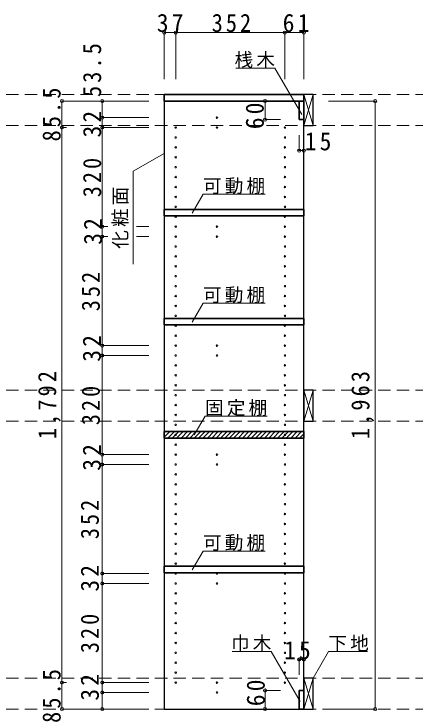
# Model space of a CAD drawing. Units: millimetres at full size, sheet at 1:20; details may follow other scales. Extents: x -3922 to 3878, y -2932 to 2722.
# Drawn here: x -787 to 506, y -1724 to 533 of the extents above; entities that cross this region are included whole.
import ezdxf

# ---------------------------------------------------------------- set-up
doc = ezdxf.new("R2010")
doc.units = ezdxf.units.MM
doc.header["$LTSCALE"] = 20
doc.header["$PDMODE"] = 32
doc.header["$PDSIZE"] = 10
doc.linetypes.add('DASHED2', pattern=[3, 2, -1])
for name, color, linetype, lineweight in [('0-2', 2, 'Continuous', 35), ('0-3_固定棚', 3, 'Continuous', 25), ('0-4_可動棚', 3, 'Continuous', 25), ('0-5_側板', 4, 'Continuous', 9), ('0-7_桟木・巾木', 2, 'Continuous', 35), ('0-8', 3, 'Continuous', 25), ('0-A_文字', 7, 'Continuous', 18), ('0-B_寸法', 7, 'Continuous', 9), ('0-C_ハッチ', 4, 'Continuous', 9)]:
    doc.layers.add(name, color=color, linetype=linetype, lineweight=lineweight)
doc.styles.add('ＭＳ ゴシック', font='')
doc.styles.get('ＭＳ ゴシック').set_extended_font_data('MS Gothic')

msp = doc.modelspace()

# ---------------------------------------------------------------- linework, layer by layer
at = {"layer": '0-2'}
for p, q in [((-302.53, 272.73), (147.47, 272.73)), ((147.47, 272.73), (147.47, 251.73))]:
    msp.add_line(p, q, dxfattribs=at)
msp.add_lwpolyline([(147.47, 251.73), (-302.53, 251.73), (-302.53, 272.73)], dxfattribs=at)
at = {"layer": '0-3_固定棚', "color": 2, "lineweight": 35}
for p, q in [((-302.53, -815.27), (147.47, -815.27)), ((-302.53, -815.27), (-302.53, -836.27)), ((147.47, -815.27), (147.47, -836.27)), ((-302.53, -836.27), (147.47, -836.27))]:
    msp.add_line(p, q, dxfattribs=at)
at = {"layer": '0-4_可動棚', "color": 2, "lineweight": 35}
for p, q in [((-302.53, -119.27), (-302.53, -98.27)), ((147.47, -98.27), (-302.53, -98.27)), ((-302.53, -471.27), (-302.53, -450.27)), ((147.47, -450.27), (-302.53, -450.27)), ((-302.53, -1271.27), (-302.53, -1250.27)), ((147.47, -1250.27), (-302.53, -1250.27))]:
    msp.add_line(p, q, dxfattribs=at)
for points in [[(147.47, -98.27), (147.47, -119.27), (-302.53, -119.27)], [(147.47, -450.27), (147.47, -471.27), (-302.53, -471.27)], [(147.47, -1250.27), (147.47, -1271.27), (-302.53, -1271.27)]]:
    msp.add_lwpolyline(points, dxfattribs=at)
at = {"layer": '0-5_側板', "color": 3, "lineweight": 25}
for p, q in [((147.47, 251.73), (-302.53, 251.73)), ((147.47, -1711.27), (147.47, 251.73))]:
    msp.add_line(p, q, dxfattribs=at)
msp.add_lwpolyline([(-302.53, 251.73), (-302.53, -1711.27), (147.47, -1711.27)], dxfattribs=at)
at = {"layer": '0-5_側板'}
for centre in [(-132.53, 198.23), (-265.53, 166.23), (-132.53, 166.23), (86.47, 166.23), (-265.53, 134.23), (86.47, 134.23), (-265.53, 102.23), (86.47, 102.23), (-265.53, 70.23), (86.47, 70.23), (-265.53, 38.23), (86.47, 38.23), (-265.53, 6.23), (86.47, 6.23), (-265.53, -25.77), (86.47, -25.77), (-265.53, -57.77), (86.47, -57.77), (-265.53, -89.77), (86.47, -89.77), (-265.53, -121.77), (86.47, -121.77), (-265.53, -153.77), (-132.53, -153.77), (86.47, -153.77), (-265.53, -185.77), (-132.53, -185.77), (86.47, -185.77), (-265.53, -217.77), (86.47, -217.77), (-265.53, -249.77), (86.47, -249.77), (-265.53, -281.77), (86.47, -281.77), (-265.53, -313.77), (86.47, -313.77), (-265.53, -345.77), (86.47, -345.77), (-265.53, -377.77), (86.47, -377.77), (-265.53, -409.77), (86.47, -409.77), (-265.53, -441.77), (86.47, -441.77), (-265.53, -473.77), (86.47, -473.77), (-265.53, -505.77), (86.47, -505.77), (-265.53, -537.77), (-132.53, -537.77), (86.47, -537.77), (-265.53, -569.77), (-132.53, -569.77), (86.47, -569.77), (-265.53, -601.77), (86.47, -601.77), (-265.53, -633.77), (86.47, -633.77), (-265.53, -665.77), (86.47, -665.77), (-265.53, -697.77), (86.47, -697.77), (-265.53, -729.77), (86.47, -729.77), (-265.53, -761.77), (86.47, -761.77), (-265.53, -793.77), (86.47, -793.77), (-265.53, -825.77), (86.47, -825.77), (-265.53, -857.77), (86.47, -857.77), (-265.53, -889.77), (-132.53, -889.77), (86.47, -889.77), (-265.53, -921.77), (-132.53, -921.77), (86.47, -921.77), (-265.53, -953.77), (86.47, -953.77), (-265.53, -985.77), (86.47, -985.77), (-265.53, -1017.77), (86.47, -1017.77), (-265.53, -1049.77), (86.47, -1049.77), (-265.53, -1081.77), (86.47, -1081.77), (-265.53, -1113.77), (86.47, -1113.77), (-265.53, -1145.77), (86.47, -1145.77), (-265.53, -1177.77), (86.47, -1177.77), (-265.53, -1209.77), (86.47, -1209.77), (-265.53, -1241.77), (86.47, -1241.77), (-265.53, -1273.77), (-132.53, -1273.77), (86.47, -1273.77), (-265.53, -1305.77), (-132.53, -1305.77), (86.47, -1305.77), (-265.53, -1337.77), (86.47, -1337.77), (-265.53, -1369.77), (86.47, -1369.77), (-265.53, -1401.77), (86.47, -1401.77), (-265.53, -1433.77), (86.47, -1433.77), (-265.53, -1465.77), (86.47, -1465.77), (-265.53, -1497.77), (86.47, -1497.77), (-265.53, -1529.77), (86.47, -1529.77), (-265.53, -1561.77), (86.47, -1561.77), (-265.53, -1593.77), (86.47, -1593.77), (-265.53, -1625.77), (-132.53, -1625.77), (86.47, -1625.77), (-132.53, -1657.77)]:
    msp.add_circle(centre, 2.5, dxfattribs=at)
at = {"layer": '0-7_桟木・巾木'}
for p, q in [((147.47, 251.73), (132.47, 251.73)), ((132.47, 191.73), (132.47, 251.73)), ((147.47, 251.73), (147.47, 191.73)), ((132.47, -1651.27), (147.47, -1651.27)), ((147.47, -1651.27), (147.47, -1711.27))]:
    msp.add_line(p, q, dxfattribs=at)
for points in [[(147.47, 191.73), (135.97, 191.73), (132.47, 191.73)], [(147.47, -1711.27), (132.47, -1711.27), (132.47, -1651.27)]]:
    msp.add_lwpolyline(points, dxfattribs=at)
at = {"layer": '0-8'}
for p, q in [((147.47, 272.73), (147.47, 172.73)), ((177.47, 272.73), (147.47, 272.73)), ((177.47, 172.73), (177.47, 272.73)), ((147.47, 172.73), (177.47, 172.73)), ((147.47, -681.27), (147.47, -781.27)), ((177.47, -681.27), (147.47, -681.27)), ((177.47, -781.27), (177.47, -681.27)), ((147.47, -781.27), (177.47, -781.27)), ((147.47, -1611.27), (147.47, -1711.27)), ((177.47, -1611.27), (147.47, -1611.27)), ((177.47, -1711.27), (177.47, -1611.27)), ((147.47, -1711.27), (177.47, -1711.27))]:
    msp.add_line(p, q, dxfattribs=at)
at = {"layer": '0-8', "color": 7, "lineweight": 18}
for p, q in [((147.47, 172.73), (177.47, 272.73)), ((147.47, 272.73), (177.47, 172.73)), ((147.47, -781.27), (177.47, -681.27)), ((147.47, -681.27), (177.47, -781.27)), ((147.47, -1711.27), (177.47, -1611.27)), ((147.47, -1611.27), (177.47, -1711.27))]:
    msp.add_line(p, q, dxfattribs=at)
at = {"layer": '0-A_文字'}
for p, q in [((54.12, 358.32), (-71.91, 358.32)), ((140.8, 208.2), (54.12, 358.32)), ((-302.53, 82.66), (-402.53, 24.93)), ((-402.53, -275.07), (-402.53, 24.93)), ((-212.55, -109.79), (-177.53, -49.14)), ((22.47, -49.14), (-177.53, -49.14)), ((-212.55, -461.79), (-177.53, -401.14)), ((22.47, -401.14), (-177.53, -401.14)), ((-205.89, -826.33), (-170.88, -765.68)), ((29.12, -765.68), (-170.88, -765.68)), ((-212.55, -1261.79), (-177.53, -1201.14)), ((22.47, -1201.14), (-177.53, -1201.14)), ((177.47, -1611.27), (226.89, -1525.68)), ((226.89, -1525.68), (352.91, -1525.68))]:
    msp.add_line(p, q, dxfattribs=at)
msp.add_lwpolyline([(136.07, -1687.41), (42.69, -1525.68), (-83.34, -1525.68)], dxfattribs=at)
at = {"layer": '0-B_寸法', "color": 4}
for p, q in [((-302.53, 472.73), (-302.53, 322.73)), ((-302.53, 472.73), (147.47, 472.73)), ((-265.53, 472.73), (-265.53, 322.73)), ((86.47, 472.73), (86.47, 322.73)), ((147.47, 472.73), (147.47, 322.73)), ((-632.53, 251.73), (-632.53, -1711.27)), ((-632.53, 251.73), (-502.53, 251.73)), ((-502.53, 251.73), (-502.53, 198.23)), ((-352.53, 251.73), (-502.53, 251.73)), ((22.47, 251.73), (22.47, 191.73)), ((22.47, 251.73), (72.47, 251.73)), ((377.47, 251.73), (227.47, 251.73)), ((377.47, 251.73), (377.47, -1711.27)), ((-502.53, 198.23), (-502.53, 166.23)), ((-352.53, 198.23), (-502.53, 198.23)), ((22.47, 191.73), (72.47, 191.73)), ((-632.53, 166.23), (-617.52, 166.23)), ((-502.53, 166.23), (-502.53, -153.77)), ((-352.53, 166.23), (-502.53, 166.23)), ((132.47, 91.73), (132.47, 141.73)), ((147.47, 91.73), (147.47, 141.73)), ((132.47, 91.73), (147.47, 91.73)), ((-502.53, -153.77), (-502.53, -185.77)), ((-484.04, -153.77), (-502.53, -153.77)), ((-352.53, -153.77), (-392.28, -153.77)), ((-502.53, -185.77), (-502.53, -537.77)), ((-484.04, -185.77), (-502.53, -185.77)), ((-352.53, -185.77), (-392.28, -185.77)), ((-502.53, -537.77), (-502.53, -569.77)), ((-352.53, -537.77), (-502.53, -537.77)), ((-502.53, -569.77), (-502.53, -889.77)), ((-352.53, -569.77), (-502.53, -569.77)), ((-502.53, -889.77), (-502.53, -921.77)), ((-352.53, -889.77), (-502.53, -889.77)), ((-352.53, -921.77), (-502.53, -921.77)), ((-502.53, -1273.77), (-502.53, -921.77)), ((-502.53, -1305.77), (-502.53, -1273.77)), ((-502.53, -1273.77), (-352.53, -1273.77)), ((-502.53, -1625.77), (-502.53, -1305.77)), ((-502.53, -1305.77), (-352.53, -1305.77)), ((132.47, -1551.27), (147.47, -1551.27)), ((132.47, -1551.27), (132.47, -1601.27)), ((147.47, -1551.27), (147.47, -1601.27)), ((-632.53, -1625.77), (-617.52, -1625.77)), ((-502.53, -1657.77), (-502.53, -1625.77)), ((-502.53, -1625.77), (-352.53, -1625.77)), ((-502.53, -1711.27), (-502.53, -1657.77)), ((-502.53, -1657.77), (-352.53, -1657.77)), ((22.47, -1651.27), (22.47, -1711.27)), ((22.47, -1651.27), (72.47, -1651.27)), ((-632.53, -1711.27), (-502.53, -1711.27)), ((-502.53, -1711.27), (-352.53, -1711.27)), ((22.47, -1711.27), (72.47, -1711.27)), ((377.47, -1711.27), (227.47, -1711.27))]:
    msp.add_line(p, q, dxfattribs=at)
at = {"layer": '0-B_寸法', "color": 4, "linetype": 'DASHED2'}
for p, q in [((2887.47, 272.73), (-2721.53, 272.73)), ((2887.47, 172.73), (-2721.53, 172.73)), ((2887.47, -681.27), (-2721.53, -681.27)), ((2887.47, -781.27), (-2721.53, -781.27)), ((2887.47, -1611.27), (-2721.53, -1611.27)), ((2887.47, -1711.27), (-2721.53, -1711.27))]:
    msp.add_line(p, q, dxfattribs=at)
at = {"layer": '0-B_寸法'}
for p in [(-302.53, 472.73), (-265.53, 472.73), (86.47, 472.73), (147.47, 472.73), (-632.53, 251.73), (-502.53, 251.73), (22.47, 251.73), (377.47, 251.73), (-502.53, 198.23), (22.47, 191.73), (-632.53, 166.23), (-502.53, 166.23), (132.47, 91.73), (147.47, 91.73), (-502.53, -153.77), (-502.53, -185.77), (-502.53, -537.77), (-502.53, -569.77), (-502.53, -889.77), (-502.53, -921.77), (-502.53, -1273.77), (-502.53, -1305.77), (132.47, -1551.27), (147.47, -1551.27), (-632.53, -1625.77), (-502.53, -1625.77), (22.47, -1651.27), (-502.53, -1657.77), (-632.53, -1711.27), (-502.53, -1711.27), (22.47, -1711.27), (377.47, -1711.27)]:
    msp.add_point(p, dxfattribs=at)
at = {"layer": '0-C_ハッチ'}
for p, q in [((-302.53, -833.79), (-284, -815.27)), ((-302.53, -819.65), (-298.15, -815.27)), ((-290.86, -836.27), (-269.86, -815.27)), ((-276.72, -836.27), (-255.72, -815.27)), ((-262.58, -836.27), (-241.58, -815.27)), ((-248.44, -836.27), (-227.44, -815.27)), ((-234.29, -836.27), (-213.29, -815.27)), ((-220.15, -836.27), (-199.15, -815.27)), ((-206.01, -836.27), (-185.01, -815.27)), ((-191.87, -836.27), (-170.87, -815.27)), ((-177.73, -836.27), (-156.73, -815.27)), ((-163.58, -836.27), (-142.58, -815.27)), ((-149.44, -836.27), (-128.44, -815.27)), ((-135.3, -836.27), (-114.3, -815.27)), ((-121.16, -836.27), (-100.16, -815.27)), ((-107.01, -836.27), (-86.01, -815.27)), ((-92.87, -836.27), (-71.87, -815.27)), ((-78.73, -836.27), (-57.73, -815.27)), ((-64.59, -836.27), (-43.59, -815.27)), ((-50.45, -836.27), (-29.45, -815.27)), ((-36.3, -836.27), (-15.3, -815.27)), ((-22.16, -836.27), (-1.16, -815.27)), ((-8.02, -836.27), (12.98, -815.27)), ((6.12, -836.27), (27.12, -815.27)), ((20.26, -836.27), (41.26, -815.27)), ((34.41, -836.27), (55.41, -815.27)), ((48.55, -836.27), (69.55, -815.27)), ((62.69, -836.27), (83.69, -815.27)), ((76.83, -836.27), (97.83, -815.27)), ((90.97, -836.27), (111.97, -815.27)), ((105.12, -836.27), (126.12, -815.27)), ((119.26, -836.27), (140.26, -815.27)), ((133.4, -836.27), (147.47, -822.2))]:
    msp.add_line(p, q, dxfattribs=at)

# ---------------------------------------------------------------- texts
at = {"layer": '0-A_文字', "char_height": 43.99, "attachment_point": 7, "style": 'ＭＳ ゴシック'}
for s, insert in [('\\T1.17;桟木', (-75.88, 358.32)), ('\\T1.17;可動棚', (-177.53, -49.14)), ('\\T1.17;可動棚', (-177.53, -401.14)), ('\\T1.17;固定棚', (-170.88, -765.68)), ('\\T1.17;可動棚', (-177.53, -1201.14)), ('\\T1.17;巾木', (-87.31, -1525.68)), ('\\T1.17;下地', (226.89, -1525.68))]:
    msp.add_mtext(s, dxfattribs=dict(at, insert=insert))
at = {"layer": '0-A_文字', "insert": (-417.53, -225.07), "char_height": 43.99, "attachment_point": 7, "rotation": 90, "style": 'ＭＳ ゴシック'}
msp.add_mtext('\\T1.17;化粧面', dxfattribs=at)
at = {"layer": '0-B_寸法', "char_height": 58.65, "attachment_point": 7, "style": 'ＭＳ ゴシック'}
for s, insert in [('\\T1.27;\\W0.95;37', (-326.53, 473.94)), ('\\T1.27;\\W0.9;352', (-149.53, 473.94)), ('\\T1.27;\\W0.95;61', (79.47, 473.94)), ('\\T1.27;\\W0.95;15', (150.36, 91.73)), ('\\T1.27;\\W0.95;15', (83.62, -1551.27))]:
    msp.add_mtext(s, dxfattribs=dict(at, insert=insert))
at = {"layer": '0-B_寸法', "char_height": 58.65, "attachment_point": 7, "rotation": 90, "style": 'ＭＳ ゴシック'}
for s, insert in [('\\T1.28;\\W0.9;53.5', (-505.14, 264.81)), ('\\T1.28;\\W0.9;85.5', (-635.85, 121.48)), ('\\T1.27;\\W0.95;60', (19.27, 160.86)), ('\\T1.27;\\W0.95;32', (-505.14, 134.1)), ('\\T1.27;\\W0.9;320', (-505.14, -58.77)), ('\\T1.27;\\W0.95;32', (-502.53, -212.27)), ('\\T1.27;\\W0.9;352', (-509.44, -426.77)), ('\\T1.27;\\W0.95;32', (-506.04, -589.89)), ('\\T1.28;\\W0.9;1,792', (-635.85, -839.77)), ('\\T1.28;\\W0.9;1,963', (374.15, -839.77)), ('\\T1.27;\\W0.9;320', (-509.44, -794.77)), ('\\T1.27;\\W0.95;32', (-506.04, -941.89)), ('\\T1.27;\\W0.9;352', (-512.53, -1162.77)), ('\\T1.27;\\W0.95;32', (-512.53, -1332.27)), ('\\T1.27;\\W0.9;320', (-512.53, -1530.77)), ('\\T1.28;\\W0.9;85.5', (-635.85, -1756.02)), ('\\T1.27;\\W0.95;32', (-512.53, -1684.27)), ('\\T1.27;\\W0.95;60', (22.47, -1702.05))]:
    msp.add_mtext(s, dxfattribs=dict(at, insert=insert))

doc.saveas('drawing.dxf')
